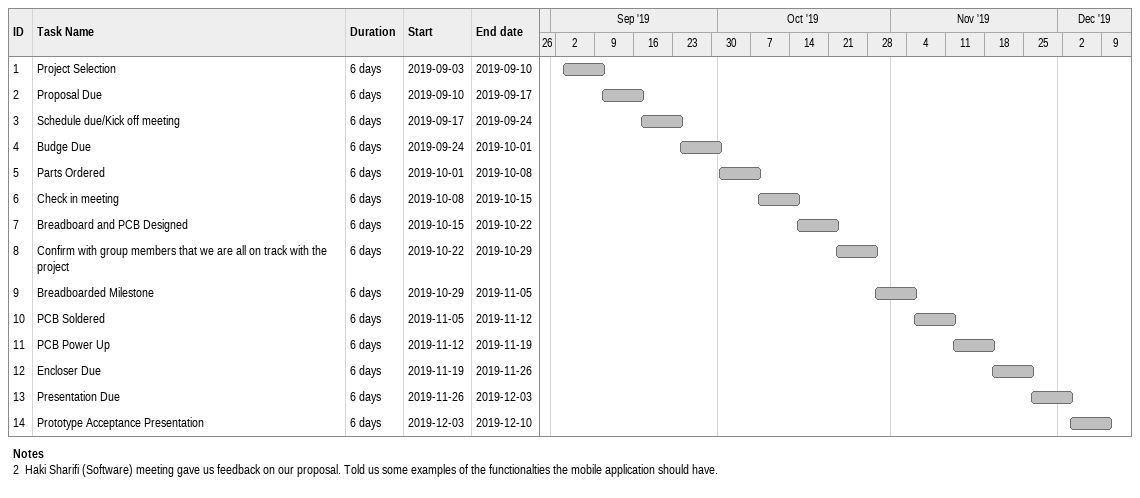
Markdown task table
| ID | Task | Duration | Start | Finish |
|---|---|---|---|---|
| 1 | Project Selection | 6d | 2019-09-03 | 2019-09-10 |
| 2 | Proposal Due | 6d | 2019-09-10 | 2019-09-17 |
| 3 | Schedule due/Kick off meeting | 6d | 2019-09-17 | 2019-09-24 |
| 4 | Budge Due | 6d | 2019-09-24 | 2019-10-01 |
| 5 | Parts Ordered | 6d | 2019-10-01 | 2019-10-08 |
| 6 | Check in meeting | 6d | 2019-10-08 | 2019-10-15 |
| 7 | Breadboard and PCB Designed | 6d | 2019-10-15 | 2019-10-22 |
| 8 | Confirm with group members that we are all on track with the project | 6d | 2019-10-22 | 2019-10-29 |
| 9 | Breadboarded Milestone | 6d | 2019-10-29 | 2019-11-05 |
| 10 | PCB Soldered | 6d | 2019-11-05 | 2019-11-12 |
| 11 | PCB Power Up | 6d | 2019-11-12 | 2019-11-19 |
| 12 | Encloser Due | 6d | 2019-11-19 | 2019-11-26 |
| 13 | Presentation Due | 6d | 2019-11-26 | 2019-12-03 |
| 14 | Prototype Acceptance Presentation | 6d | 2019-12-03 | 2019-12-10 |

Notes
- 2: Haki Sharifi (Software) meeting gave us feedback on our proposal. Told us some examples of the functionalties the mobile application should have.
